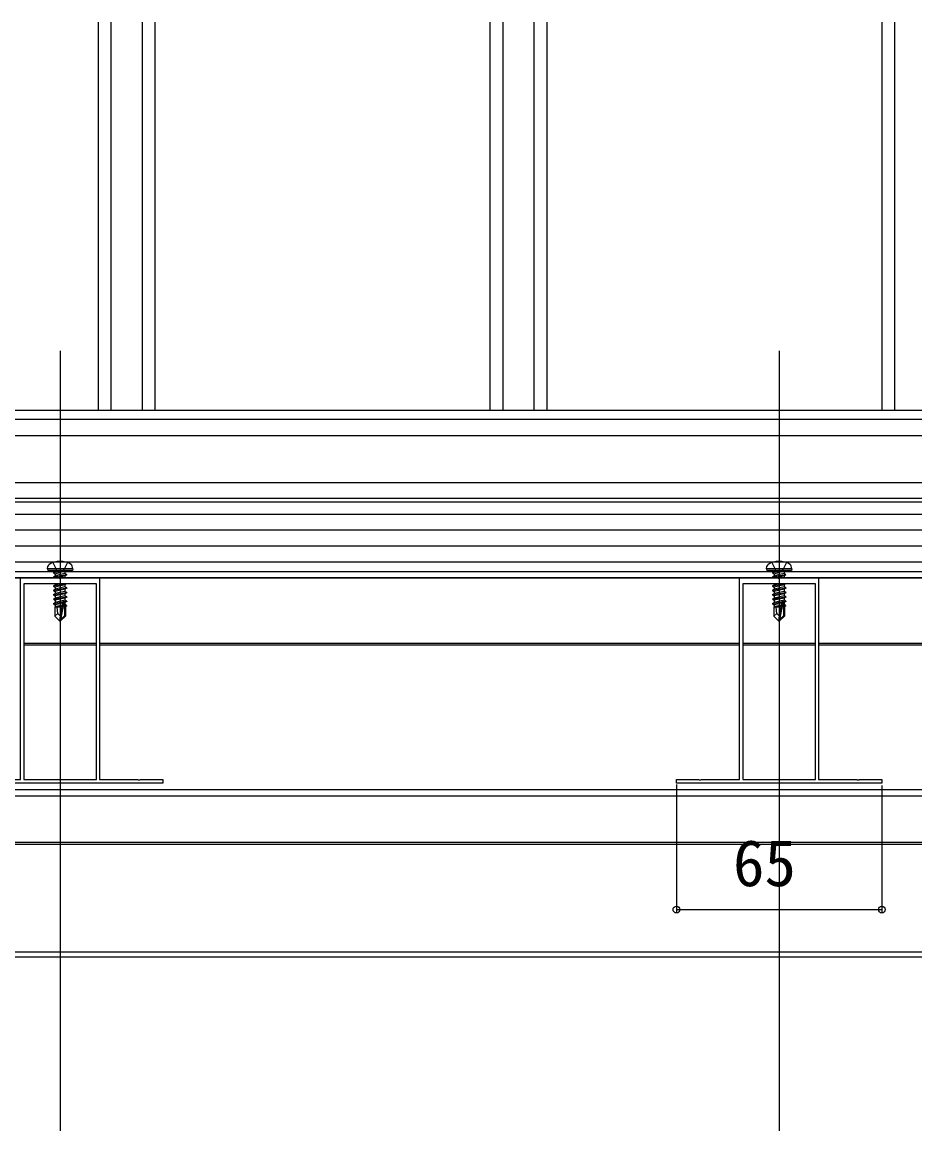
# Model space of a CAD drawing. Units: millimetres, scale not verified. Extents: x -875 to 875, y -1303 to 1295.
# Drawn here: x -442.5 to -160.1, y -1055.7 to -705 of the extents above; entities that cross this region are included whole.
import ezdxf
from ezdxf.enums import TextEntityAlignment as Align

# ---------------------------------------------------------------- set-up
doc = ezdxf.new("R2010")
doc.units = ezdxf.units.MM
doc.header["$LTSCALE"] = 8
for name, color, linetype in [('0-3_YKK_11', 7, 'Continuous'), ('0-4_YKK_12', 2, 'Continuous'), ('0-5_YKK_13', 4, 'Continuous'), ('0-6_YKK_D', 6, 'Continuous')]:
    doc.layers.add(name, color=color, linetype=linetype)
doc.styles.add('ＭＳ ゴシック', font='')
doc.styles.get('ＭＳ ゴシック').set_extended_font_data('MS Gothic')

msp = doc.modelspace()

# ---------------------------------------------------------------- linework, layer by layer
at = {"layer": '0-3_YKK_11'}
for points in [[(-398.003, -945.697), (-463.003, -945.697), (-463.003, -944.497), (-455.961, -944.497), (-455.778, -944.617), (-455.228, -944.617), (-455.044, -944.497), (-443.003, -944.497), (-443.003, -880.697), (-430.961, -880.697), (-430.778, -880.817), (-430.228, -880.817), (-430.044, -880.697), (-418.003, -880.697), (-418.003, -944.497), (-405.961, -944.497), (-405.778, -944.617), (-405.228, -944.617), (-405.044, -944.497), (-398.003, -944.497)], [(-442.003, -882.697), (-442.003, -944.497), (-419.003, -944.497), (-419.003, -882.697)], [(-170.503, -945.697), (-235.503, -945.697), (-235.503, -944.497), (-228.461, -944.497), (-228.278, -944.617), (-227.728, -944.617), (-227.544, -944.497), (-215.503, -944.497), (-215.503, -880.697), (-203.461, -880.697), (-203.278, -880.817), (-202.728, -880.817), (-202.544, -880.697), (-190.503, -880.697), (-190.503, -944.497), (-178.461, -944.497), (-178.278, -944.617), (-177.728, -944.617), (-177.544, -944.497), (-170.503, -944.497)], [(-214.503, -882.697), (-214.503, -944.497), (-191.503, -944.497), (-191.503, -882.697)]]:
    msp.add_lwpolyline(points, close=True, dxfattribs=at)
at = {"layer": '0-4_YKK_12'}
for p, q in [((-418.503, -704.956), (-418.503, -827.697)), ((-414.446, -704.956), (-414.446, -827.697)), ((-404.56, -704.956), (-404.56, -827.697)), ((-400.503, -704.956), (-400.503, -827.697)), ((-294.503, -704.956), (-294.503, -827.697)), ((-290.445, -704.956), (-290.445, -827.697)), ((-280.56, -704.956), (-280.56, -827.697)), ((-276.503, -704.956), (-276.503, -827.697)), ((-170.503, -704.956), (-170.503, -827.697)), ((-166.445, -704.956), (-166.445, -827.697)), ((-430.503, -808.897), (-430.503, -1055.697)), ((-203.003, -808.897), (-203.003, -1055.697)), ((-637.502, -827.697), (-80.503, -827.697)), ((772.218, -830.697), (-864.08, -830.697)), ((-590.835, -835.697), (-6.003, -835.697)), ((-590.835, -835.697), (-6.003, -835.697)), ((-592.503, -856.697), (-40.703, -856.697)), ((-592.503, -856.697), (-40.703, -856.697)), ((-592.752, -875.697), (-40.453, -875.697)), ((-592.752, -875.697), (-40.453, -875.697)), ((-603.003, -878.697), (-19.703, -878.697)), ((-612.003, -880.697), (-19.703, -880.697)), ((-612.003, -880.697), (-19.703, -880.697)), ((-442.003, -901.397), (-419.003, -901.397)), ((-442.003, -901.397), (-419.003, -901.397)), ((-418.003, -901.397), (-215.503, -901.397)), ((-418.003, -901.397), (-224.203, -901.397)), ((-222.703, -901.397), (-215.503, -901.397)), ((-214.503, -901.397), (-191.503, -901.397)), ((-214.503, -901.397), (-191.503, -901.397)), ((-190.503, -901.397), (-61.503, -901.397)), ((-190.503, -901.397), (-160.703, -901.397)), ((-442.003, -901.997), (-419.003, -901.997)), ((-442.003, -901.997), (-419.003, -901.997)), ((-418.003, -901.997), (-215.503, -901.997)), ((-418.003, -901.997), (-224.203, -901.997)), ((-222.703, -901.997), (-215.503, -901.997)), ((-214.503, -901.997), (-191.503, -901.997)), ((-214.503, -901.997), (-191.503, -901.997)), ((-190.503, -901.997), (-61.503, -901.997)), ((-190.503, -901.997), (-160.703, -901.997)), ((-576.807, -947.697), (-56.407, -947.697)), ((-576.807, -947.697), (-224.203, -947.697)), ((-576.807, -949.697), (-56.407, -949.697)), ((-576.807, -949.697), (-224.203, -949.697)), ((-222.703, -947.697), (-160.703, -947.697)), ((-222.703, -949.697), (-160.703, -949.697)), ((-576.829, -964.397), (-56.376, -964.397)), ((-576.829, -964.397), (-232.903, -964.397)), ((-211.403, -964.397), (-160.703, -964.397)), ((-576.871, -964.997), (-56.335, -964.997)), ((-576.871, -964.997), (-232.903, -964.997)), ((-211.403, -964.997), (-160.703, -964.997)), ((-627.503, -999.097), (-6.003, -999.097)), ((-627.203, -999.097), (-6.003, -999.097)), ((-627.503, -1000.697), (-6.003, -1000.697)), ((-627.203, -1000.697), (-6.003, -1000.697))]:
    msp.add_line(p, q, dxfattribs=at)
at = {"layer": '0-5_YKK_13'}
for p, q in [((-30.503, -850.697), (-603.003, -850.697)), ((-30.503, -855.697), (-603.003, -855.697)), ((-30.503, -860.697), (-603.003, -860.697)), ((-30.503, -865.697), (-603.003, -865.697)), ((-30.503, -870.697), (-603.003, -870.697)), ((-430.503, -874.497), (-430.503, -895.397)), ((-203.003, -874.497), (-203.003, -895.397)), ((-434.503, -877.897), (-434.361, -877.095)), ((-426.503, -877.897), (-434.503, -877.897)), ((-434.503, -877.897), (-434.415, -878.397)), ((-426.591, -878.397), (-434.415, -878.397)), ((-432.603, -879.047), (-429.003, -878.447)), ((-429.003, -878.547), (-432.603, -879.147)), ((-432.603, -879.047), (-432.053, -878.73)), ((-432.603, -879.047), (-432.603, -879.147)), ((-432.603, -879.047), (-432.603, -879.147)), ((-432.603, -879.147), (-432.053, -879.465)), ((-432.603, -880.447), (-428.403, -879.747)), ((-428.403, -879.847), (-432.603, -880.547)), ((-432.603, -880.447), (-432.053, -880.13)), ((-429.003, -878.447), (-432.053, -878.73)), ((-432.053, -879.465), (-429.003, -878.547)), ((-432.053, -878.597), (-432.053, -878.73)), ((-428.953, -879.43), (-432.053, -880.13)), ((-432.053, -879.465), (-432.053, -880.13)), ((-428.953, -880.165), (-431.311, -880.697)), ((-429.003, -878.447), (-429.003, -878.547)), ((-428.953, -878.597), (-428.953, -879.43)), ((-428.403, -879.747), (-428.953, -879.43)), ((-428.403, -879.847), (-428.953, -880.165)), ((-428.953, -880.165), (-428.953, -880.697)), ((-428.403, -879.747), (-428.403, -879.847)), ((-426.503, -877.897), (-426.644, -877.095)), ((-426.503, -877.897), (-426.591, -878.397)), ((-207.003, -877.897), (-206.861, -877.095)), ((-199.003, -877.897), (-207.003, -877.897)), ((-207.003, -877.897), (-206.915, -878.397)), ((-199.091, -878.397), (-206.915, -878.397)), ((-205.103, -879.047), (-201.503, -878.447)), ((-201.503, -878.547), (-205.103, -879.147)), ((-205.103, -879.047), (-204.553, -878.73)), ((-205.103, -879.047), (-205.103, -879.147)), ((-205.103, -879.047), (-205.103, -879.147)), ((-205.103, -879.147), (-204.553, -879.465)), ((-205.103, -880.447), (-200.903, -879.747)), ((-200.903, -879.847), (-205.103, -880.547)), ((-205.103, -880.447), (-204.553, -880.13)), ((-201.503, -878.447), (-204.553, -878.73)), ((-204.553, -879.465), (-201.503, -878.547)), ((-204.553, -878.597), (-204.553, -878.73)), ((-201.453, -879.43), (-204.553, -880.13)), ((-204.553, -879.465), (-204.553, -880.13)), ((-201.453, -880.165), (-203.811, -880.697)), ((-201.503, -878.447), (-201.503, -878.547)), ((-201.453, -878.597), (-201.453, -879.43)), ((-200.903, -879.747), (-201.453, -879.43)), ((-200.903, -879.847), (-201.453, -880.165)), ((-201.453, -880.165), (-201.453, -880.697)), ((-200.903, -879.747), (-200.903, -879.847)), ((-199.003, -877.897), (-199.144, -877.095)), ((-199.003, -877.897), (-199.091, -878.397)), ((-30.503, -880.697), (-603.003, -880.697)), ((-432.603, -880.447), (-432.603, -880.547)), ((-432.603, -880.547), (-432.343, -880.697)), ((-428.703, -882.697), (-432.603, -883.347)), ((-432.603, -883.247), (-429.303, -882.697)), ((-432.603, -883.247), (-432.053, -882.93)), ((-432.603, -883.247), (-432.603, -883.347)), ((-432.603, -883.347), (-432.053, -883.665)), ((-431.023, -882.697), (-432.053, -882.93)), ((-432.053, -882.697), (-432.053, -882.93)), ((-428.953, -883.63), (-432.053, -884.33)), ((-432.053, -883.665), (-432.053, -884.33)), ((-428.953, -882.965), (-428.953, -883.63)), ((-428.403, -883.947), (-428.953, -883.63)), ((-205.103, -880.447), (-205.103, -880.547)), ((-205.103, -880.547), (-204.843, -880.697)), ((-201.203, -882.697), (-205.103, -883.347)), ((-205.103, -883.247), (-201.803, -882.697)), ((-205.103, -883.247), (-204.553, -882.93)), ((-205.103, -883.247), (-205.103, -883.347)), ((-205.103, -883.347), (-204.553, -883.665)), ((-203.523, -882.697), (-204.553, -882.93)), ((-204.553, -882.697), (-204.553, -882.93)), ((-201.453, -883.63), (-204.553, -884.33)), ((-204.553, -883.665), (-204.553, -884.33)), ((-201.453, -882.965), (-201.453, -883.63)), ((-200.903, -883.947), (-201.453, -883.63)), ((-432.603, -884.647), (-428.403, -883.947)), ((-428.403, -884.047), (-432.603, -884.747)), ((-432.603, -884.647), (-432.053, -884.33)), ((-432.603, -884.647), (-432.603, -884.747)), ((-432.603, -884.747), (-432.053, -885.065)), ((-432.603, -886.047), (-428.403, -885.347)), ((-428.403, -885.447), (-432.603, -886.147)), ((-432.603, -886.047), (-432.053, -885.73)), ((-432.603, -886.047), (-432.603, -886.147)), ((-432.603, -886.147), (-432.053, -886.465)), ((-432.603, -887.447), (-428.403, -886.747)), ((-428.403, -886.847), (-432.603, -887.547)), ((-432.603, -887.447), (-432.053, -887.13)), ((-428.953, -885.03), (-432.053, -885.73)), ((-432.053, -885.065), (-432.053, -885.73)), ((-428.953, -886.43), (-432.053, -887.13)), ((-432.053, -886.465), (-432.053, -887.13)), ((-428.953, -884.365), (-428.953, -885.03)), ((-428.403, -885.347), (-428.953, -885.03)), ((-428.953, -885.765), (-428.953, -886.43)), ((-428.403, -886.747), (-428.953, -886.43)), ((-428.953, -887.165), (-428.953, -887.83)), ((-428.403, -883.947), (-428.403, -884.047)), ((-428.403, -885.347), (-428.403, -885.447)), ((-428.403, -886.747), (-428.403, -886.847)), ((-205.103, -884.647), (-200.903, -883.947)), ((-200.903, -884.047), (-205.103, -884.747)), ((-205.103, -884.647), (-204.553, -884.33)), ((-205.103, -884.647), (-205.103, -884.747)), ((-205.103, -884.747), (-204.553, -885.065)), ((-205.103, -886.047), (-200.903, -885.347)), ((-200.903, -885.447), (-205.103, -886.147)), ((-205.103, -886.047), (-204.553, -885.73)), ((-205.103, -886.047), (-205.103, -886.147)), ((-205.103, -886.147), (-204.553, -886.465)), ((-205.103, -887.447), (-200.903, -886.747)), ((-200.903, -886.847), (-205.103, -887.547)), ((-205.103, -887.447), (-204.553, -887.13)), ((-201.453, -885.03), (-204.553, -885.73)), ((-204.553, -885.065), (-204.553, -885.73)), ((-201.453, -886.43), (-204.553, -887.13)), ((-204.553, -886.465), (-204.553, -887.13)), ((-201.453, -884.365), (-201.453, -885.03)), ((-200.903, -885.347), (-201.453, -885.03)), ((-201.453, -885.765), (-201.453, -886.43)), ((-200.903, -886.747), (-201.453, -886.43)), ((-201.453, -887.165), (-201.453, -887.83)), ((-200.903, -883.947), (-200.903, -884.047)), ((-200.903, -885.347), (-200.903, -885.447)), ((-200.903, -886.747), (-200.903, -886.847)), ((-432.603, -887.447), (-432.603, -887.547)), ((-432.603, -887.547), (-432.053, -887.865)), ((-432.603, -888.847), (-429.577, -888.343)), ((-429.605, -888.448), (-432.603, -888.947)), ((-432.603, -888.847), (-432.053, -888.53)), ((-432.603, -888.847), (-432.603, -888.947)), ((-432.603, -888.947), (-432.053, -889.265)), ((-432.203, -889.997), (-432.053, -889.93)), ((-432.203, -889.997), (-432.203, -892.847)), ((-429.926, -889.997), (-432.203, -889.997)), ((-428.953, -887.83), (-432.053, -888.53)), ((-432.053, -887.865), (-432.053, -888.53)), ((-429.663, -888.725), (-432.053, -889.265)), ((-432.053, -889.265), (-432.053, -889.93)), ((-429.807, -889.423), (-432.053, -889.93)), ((-429.868, -889.715), (-431.586, -889.997)), ((-429.593, -888.391), (-430.503, -892.776)), ((-429.171, -888.275), (-430.353, -893.973)), ((-429.923, -889.981), (-430.007, -889.997)), ((-429.17, -888.275), (-428.403, -888.147)), ((-428.403, -888.247), (-429.116, -888.366)), ((-428.953, -889.23), (-429.106, -889.265)), ((-429.103, -888.446), (-429.103, -892.723)), ((-428.503, -889.49), (-429.103, -889.589)), ((-428.503, -889.705), (-429.103, -889.822)), ((-428.803, -889.997), (-429.103, -889.997)), ((-428.403, -888.147), (-428.953, -887.83)), ((-428.953, -888.565), (-428.953, -889.23)), ((-428.503, -889.49), (-428.953, -889.23)), ((-428.503, -889.705), (-428.803, -889.878)), ((-428.803, -889.878), (-428.803, -892.847)), ((-428.503, -889.49), (-428.503, -889.705)), ((-428.403, -888.147), (-428.403, -888.247)), ((-205.103, -887.447), (-205.103, -887.547)), ((-205.103, -887.547), (-204.553, -887.865)), ((-205.103, -888.847), (-202.077, -888.343)), ((-202.105, -888.448), (-205.103, -888.947)), ((-205.103, -888.847), (-204.553, -888.53)), ((-205.103, -888.847), (-205.103, -888.947)), ((-205.103, -888.947), (-204.553, -889.265)), ((-204.703, -889.997), (-204.553, -889.93)), ((-204.703, -889.997), (-204.703, -892.847)), ((-202.426, -889.997), (-204.703, -889.997)), ((-201.453, -887.83), (-204.553, -888.53)), ((-204.553, -887.865), (-204.553, -888.53)), ((-202.163, -888.725), (-204.553, -889.265)), ((-204.553, -889.265), (-204.553, -889.93)), ((-202.307, -889.423), (-204.553, -889.93)), ((-202.368, -889.715), (-204.086, -889.997)), ((-202.093, -888.391), (-203.003, -892.776)), ((-201.671, -888.275), (-202.853, -893.973)), ((-202.423, -889.981), (-202.507, -889.997)), ((-201.67, -888.275), (-200.903, -888.147)), ((-200.903, -888.247), (-201.616, -888.366)), ((-201.453, -889.23), (-201.606, -889.265)), ((-201.603, -888.446), (-201.603, -892.723)), ((-201.003, -889.49), (-201.603, -889.589)), ((-201.003, -889.705), (-201.603, -889.822)), ((-201.303, -889.997), (-201.603, -889.997)), ((-200.903, -888.147), (-201.453, -887.83)), ((-201.453, -888.565), (-201.453, -889.23)), ((-201.003, -889.49), (-201.453, -889.23)), ((-201.003, -889.705), (-201.303, -889.878)), ((-201.303, -889.878), (-201.303, -892.847)), ((-201.003, -889.49), (-201.003, -889.705)), ((-200.903, -888.147), (-200.903, -888.247)), ((-431.245, -892.044), (-432.203, -892.847)), ((-430.653, -894.397), (-432.203, -892.847)), ((-430.503, -892.776), (-430.653, -894.397)), ((-430.503, -892.776), (-430.503, -894.397)), ((-429.103, -892.723), (-430.353, -893.973)), ((-430.353, -894.397), (-428.803, -892.847)), ((-430.353, -893.973), (-430.353, -894.397)), ((-428.803, -892.847), (-429.103, -892.723)), ((-203.745, -892.044), (-204.703, -892.847)), ((-203.153, -894.397), (-204.703, -892.847)), ((-203.003, -892.776), (-203.153, -894.397)), ((-203.003, -892.776), (-203.003, -894.397)), ((-201.603, -892.723), (-202.853, -893.973)), ((-202.853, -894.397), (-201.303, -892.847)), ((-202.853, -893.973), (-202.853, -894.397)), ((-201.303, -892.847), (-201.603, -892.723)), ((-430.653, -894.397), (-430.353, -894.397)), ((-203.153, -894.397), (-202.853, -894.397))]:
    msp.add_line(p, q, dxfattribs=at)
for points in [[(-432.803, -875.918), (-431.648, -878.235), (-430.503, -878.843)], [(-428.203, -875.918), (-429.358, -878.235), (-430.503, -878.843)], [(-205.303, -875.918), (-204.148, -878.235), (-203.003, -878.843)], [(-200.703, -875.918), (-201.858, -878.235), (-203.003, -878.843)], [(-428.489, -882.697), (-428.953, -882.965), (-432.053, -883.665)], [(-200.989, -882.697), (-201.453, -882.965), (-204.553, -883.665)], [(-428.403, -884.047), (-428.953, -884.365), (-432.053, -885.065)], [(-428.403, -885.447), (-428.953, -885.765), (-432.053, -886.465)], [(-428.403, -886.847), (-428.953, -887.165), (-432.053, -887.865)], [(-200.903, -884.047), (-201.453, -884.365), (-204.553, -885.065)], [(-200.903, -885.447), (-201.453, -885.765), (-204.553, -886.465)], [(-200.903, -886.847), (-201.453, -887.165), (-204.553, -887.865)], [(-430.503, -892.776), (-431.245, -892.044), (-431.403, -889.997)], [(-428.403, -888.247), (-428.953, -888.565), (-429.103, -888.599)], [(-203.003, -892.776), (-203.745, -892.044), (-203.903, -889.997)], [(-200.903, -888.247), (-201.453, -888.565), (-201.603, -888.599)]]:
    msp.add_lwpolyline(points, dxfattribs=at)
for centre, radius, start, end in [((-433.475, -877.251), 0.9, 122.05588, 170), ((-430.503, -881.997), 6.5, 57.94412, 122.05588), ((-427.53, -877.251), 0.9, 10, 57.94412), ((-205.975, -877.251), 0.9, 122.05588, 170), ((-203.003, -881.997), 6.5, 57.94412, 122.05588), ((-200.03, -877.251), 0.9, 10, 57.94412), ((-432.253, -878.597), 0.2, 0, 90), ((-428.753, -878.597), 0.2, 90, 180), ((-204.753, -878.597), 0.2, 0, 90), ((-201.253, -878.597), 0.2, 90, 180), ((-429.351, -888.446), 0.248, 0, 167.19096), ((-201.851, -888.446), 0.248, 0, 167.19096)]:
    msp.add_arc(centre, radius, start, end, dxfattribs=at)
at = {"layer": '0-6_YKK_D'}
for p, q in [((-235.503, -946.097), (-235.503, -986.697)), ((-170.503, -946.397), (-170.503, -986.697)), ((-235.503, -985.697), (-170.503, -985.697))]:
    msp.add_line(p, q, dxfattribs=at)
for centre in [(-235.503, -985.697), (-170.503, -985.697)]:
    msp.add_circle(centre, 1.075, dxfattribs=at)

# ---------------------------------------------------------------- texts
at = {"layer": '0-6_YKK_D', "style": 'ＭＳ ゴシック'}
msp.add_text('65', height=14.66, dxfattribs=at).set_placement((-217.605, -982.697), align=Align.BOTTOM_LEFT)

doc.saveas('drawing.dxf')
